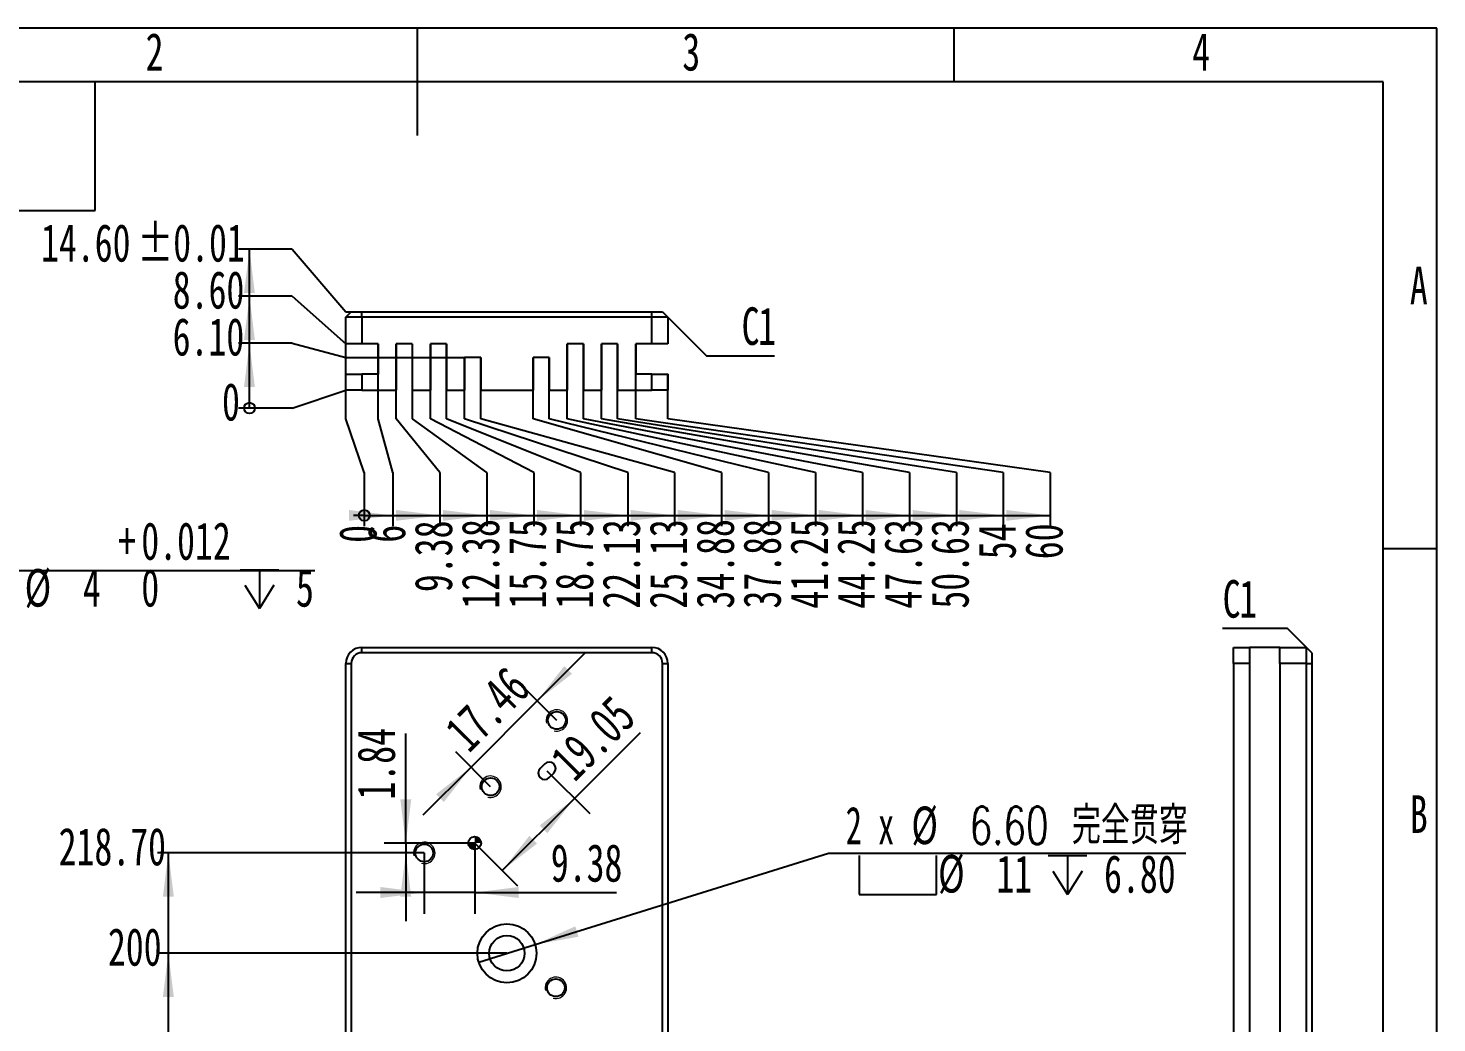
# Model space of a CAD drawing. Header units: millimetres. Extents: x 0 to 210, y 0 to 297.
# Drawn here: x 78.8 to 210, y 204.3 to 297 of the extents above; entities that cross this region are included whole.
import ezdxf

# ---------------------------------------------------------------- set-up
doc = ezdxf.new("R2010")
doc.units = ezdxf.units.MM
doc.layers.add('图框', color=7, linetype='Continuous')
doc.layers.add('图纸格式', color=7, linetype='Continuous')
doc.styles.add('SLDTEXTSTYLE0', font='TXT', dxfattribs={"width": 0.7, "bigfont": 'bigfont'})
doc.styles.add('SLDTEXTSTYLE5', font='TXT', dxfattribs={"width": 0.7})
doc.styles.add('SLDTEXTSTYLE8', font='TXT', dxfattribs={"width": 0.633333})
doc.dimstyles.new('SLDDIMSTYLE0', dxfattribs={"dimtxt": 3.5, "dimasz": 0.338667, "dimexe": 0, "dimexo": 0.0625, "dimgap": 0.875, "dimtad": 0, "dimtih": 1, "dimtoh": 1, "dimdec": 0, "dimlfac": 2, "dimrnd": 1e-09, "dimdsep": 46, "dimtxsty": 'SLDTEXTSTYLE5', "dimblk1": 'ORIGIN', "dimblk2": 'ORIGIN', "dimsah": 1, "dimcen": 0.09, "dimadec": 0, "dimazin": 2, "dimtfac": 1, "dimtdec": 0, "dimtofl": 0, "dimtmove": 0, "dimatfit": 3, "dimldrblk": 'ORIGIN', "dimfxl": 0, "dimfrac": 2, "dimtolj": 1, "dimtzin": 12, "dimarcsym": 0})
doc.dimstyles.new('SLDDIMSTYLE1', dxfattribs={"dimtxt": 3.5, "dimasz": 4.08, "dimexe": 0, "dimexo": 0.0625, "dimgap": 0.875, "dimtad": 0, "dimtih": 1, "dimtoh": 1, "dimlfac": 2, "dimrnd": 1e-09, "dimzin": 4, "dimdsep": 46, "dimtxsty": 'SLDTEXTSTYLE5', "dimsah": 1, "dimcen": 0.09, "dimadec": 0, "dimazin": 1, "dimtfac": 1, "dimtofl": 0, "dimtmove": 0, "dimatfit": 3, "dimfxl": 0, "dimfrac": 2, "dimtolj": 1, "dimtzin": 12, "dimarcsym": 0})
doc.dimstyles.new('SLDDIMSTYLE11', dxfattribs={"dimtxt": 3.5, "dimasz": 4.08, "dimexe": 0, "dimexo": 0.0625, "dimgap": 0.875, "dimtad": 0, "dimtih": 1, "dimtoh": 1, "dimlfac": 2, "dimrnd": 1e-09, "dimzin": 4, "dimdsep": 46, "dimtxsty": 'SLDTEXTSTYLE5', "dimblk1": 'NONE', "dimsah": 1, "dimcen": 0, "dimadec": 0, "dimazin": 1, "dimtfac": 1, "dimtmove": 0, "dimatfit": 3, "dimldrblk": 'NONE', "dimfxl": 0, "dimfrac": 2, "dimtolj": 1, "dimtzin": 12, "dimarcsym": 0})
doc.dimstyles.new('SLDDIMSTYLE12', dxfattribs={"dimtxt": 3.5, "dimasz": 4.08, "dimexe": 0, "dimexo": 0.0625, "dimgap": 0.875, "dimtad": 0, "dimtih": 1, "dimtoh": 1, "dimlfac": 2, "dimrnd": 1e-09, "dimzin": 4, "dimdsep": 46, "dimtxsty": 'SLDTEXTSTYLE5', "dimsah": 1, "dimcen": 0.09, "dimadec": 0, "dimazin": 1, "dimtol": 1, "dimtp": 0.01, "dimtm": 0.01, "dimtfac": 1, "dimtofl": 0, "dimtmove": 0, "dimatfit": 3, "dimfxl": 0, "dimfrac": 2, "dimtolj": 1, "dimarcsym": 0})
doc.dimstyles.new('SLDDIMSTYLE2', dxfattribs={"dimtxt": 3.5, "dimasz": 4.08, "dimexe": 0, "dimexo": 0.0625, "dimgap": 0.875, "dimtad": 0, "dimtih": 1, "dimtoh": 1, "dimlfac": 2, "dimrnd": 1e-09, "dimzin": 12, "dimdsep": 46, "dimtxsty": 'SLDTEXTSTYLE5', "dimsah": 1, "dimcen": 0.09, "dimadec": 0, "dimazin": 3, "dimtfac": 1, "dimtofl": 0, "dimtmove": 0, "dimatfit": 3, "dimfxl": 0, "dimfrac": 2, "dimtolj": 1, "dimtzin": 12, "dimarcsym": 0})
doc.dimstyles.new('SLDDIMSTYLE4', dxfattribs={"dimtxt": 3.5, "dimasz": 4.08, "dimexe": 0, "dimexo": 0.0625, "dimgap": 0.875, "dimtad": 2, "dimlfac": 2, "dimrnd": 1e-09, "dimzin": 12, "dimdsep": 46, "dimtxsty": 'SLDTEXTSTYLE5', "dimsah": 1, "dimcen": 0.09, "dimadec": 0, "dimazin": 3, "dimtfac": 1, "dimtofl": 0, "dimtmove": 0, "dimatfit": 3, "dimfxl": 0, "dimfrac": 2, "dimtolj": 1, "dimtzin": 12, "dimarcsym": 0})
doc.dimstyles.new('SLDDIMSTYLE5', dxfattribs={"dimtxt": 3.5, "dimasz": 4.08, "dimexe": 0, "dimexo": 0.0625, "dimgap": 0.875, "dimtad": 2, "dimlfac": 2, "dimrnd": 1e-09, "dimzin": 12, "dimdsep": 46, "dimtxsty": 'SLDTEXTSTYLE5', "dimsah": 1, "dimcen": 0.09, "dimadec": 0, "dimazin": 3, "dimtfac": 1, "dimtmove": 0, "dimatfit": 0, "dimfxl": 0, "dimfrac": 2, "dimtolj": 1, "dimtzin": 12, "dimarcsym": 0})
doc.dimstyles.new('SLDDIMSTYLE8', dxfattribs={"dimtxt": 3.5, "dimasz": 4.08, "dimexe": 0, "dimexo": 0.0625, "dimgap": 0.875, "dimtad": 0, "dimtih": 1, "dimtoh": 1, "dimdec": 6, "dimlfac": 2, "dimrnd": 1e-09, "dimzin": 12, "dimdsep": 46, "dimtxsty": 'SLDTEXTSTYLE5', "dimblk1": 'NONE', "dimsah": 1, "dimcen": 0, "dimadec": 0, "dimazin": 3, "dimtol": 1, "dimtp": 0.012, "dimtfac": 1, "dimtdec": 3, "dimtmove": 0, "dimatfit": 3, "dimldrblk": 'NONE', "dimfxl": 0, "dimfrac": 2, "dimtolj": 1, "dimtzin": 0, "dimarcsym": 0})

# ---------------------------------------------------------------- blocks, each defined once
blk = doc.blocks.new('_D_7')
at = {"layer": '图纸格式'}
for p, q in [((123.37, 210.81), (90.81, 210.81)), ((91.83, 195.24), (91.83, 210.81))]:
    blk.add_line(p, q, dxfattribs=at)
blk.add_solid([(91.83, 210.81), (91.32, 206.73), (92.34, 206.73)], dxfattribs=at)
at = {"layer": '图纸格式', "insert": (86.2, 213.15), "char_height": 3.5, "attachment_point": 1, "style": 'SLDTEXTSTYLE5'}
blk.add_mtext('200', dxfattribs=at)
blk = doc.blocks.new('_D_8')
at = {"layer": '图纸格式'}
for p, q in [((115.67, 220.16), (90.81, 220.16)), ((91.83, 210.81), (91.83, 220.16))]:
    blk.add_line(p, q, dxfattribs=at)
blk.add_solid([(91.83, 220.16), (91.32, 216.08), (92.34, 216.08)], dxfattribs=at)
at = {"layer": '图纸格式', "insert": (81.61, 222.5), "char_height": 3.5, "attachment_point": 1, "style": 'SLDTEXTSTYLE5'}
blk.add_mtext('218.70', dxfattribs=at)
blk = doc.blocks.new('_D_17')
at = {"layer": '图纸格式'}
for p, q in [((129.67, 225.24), (135.8, 231.37)), ((127.1, 227.81), (131.08, 223.83)), ((122.93, 218.51), (129.67, 225.24)), ((120.37, 221.08), (124.35, 217.09))]:
    blk.add_line(p, q, dxfattribs=at)
for points in [[(129.67, 225.24), (126.43, 222.72), (127.14, 222)], [(122.93, 218.51), (126.18, 221.03), (125.46, 221.75)]]:
    blk.add_solid(points, dxfattribs=at)
at = {"layer": '图纸格式', "insert": (127.19, 229.14), "char_height": 3.5, "attachment_point": 1, "rotation": 45, "style": 'SLDTEXTSTYLE5'}
blk.add_mtext('19.05', dxfattribs=at)
blk = doc.blocks.new('_D_18')
at = {"layer": '图纸格式'}
for p, q in [((126.2, 234.33), (130.69, 238.82)), ((128.02, 232.5), (124.78, 235.74)), ((126.2, 234.33), (120.03, 228.15)), ((121.85, 226.33), (118.61, 229.57)), ((120.03, 228.15), (115.54, 223.66))]:
    blk.add_line(p, q, dxfattribs=at)
for points in [[(126.2, 234.33), (129.44, 236.85), (128.72, 237.57)], [(120.03, 228.15), (116.78, 225.63), (117.5, 224.91)]]:
    blk.add_solid(points, dxfattribs=at)
at = {"layer": '图纸格式', "insert": (117.35, 231.85), "char_height": 3.5, "attachment_point": 1, "rotation": 45, "style": 'SLDTEXTSTYLE5'}
blk.add_mtext('17.46', dxfattribs=at)
blk = doc.blocks.new('_D_25')
at = {"layer": '图纸格式'}
for p, q in [((120.37, 221.08), (120.37, 214.47)), ((115.67, 220.16), (115.67, 214.47)), ((115.67, 216.47), (109.32, 216.47)), ((120.37, 216.47), (115.67, 216.47)), ((120.37, 216.47), (133.59, 216.47))]:
    blk.add_line(p, q, dxfattribs=at)
for points in [[(115.67, 216.47), (111.59, 216.98), (111.59, 215.96)], [(120.37, 216.47), (124.45, 215.96), (124.45, 216.98)]]:
    blk.add_solid(points, dxfattribs=at)
at = {"layer": '图纸格式', "insert": (127.46, 220.98), "char_height": 3.5, "attachment_point": 1, "style": 'SLDTEXTSTYLE5'}
blk.add_mtext('9.38', dxfattribs=at)
blk = doc.blocks.new('_D_26')
at = {"layer": '图纸格式'}
for p, q in [((113.95, 221.08), (113.95, 231.27)), ((120.37, 221.08), (111.95, 221.08)), ((113.95, 221.08), (113.95, 220.16)), ((115.67, 220.16), (111.95, 220.16)), ((113.95, 220.16), (113.95, 213.81))]:
    blk.add_line(p, q, dxfattribs=at)
for points in [[(113.95, 221.08), (114.46, 225.16), (113.44, 225.16)], [(113.95, 220.16), (113.44, 216.08), (114.46, 216.08)]]:
    blk.add_solid(points, dxfattribs=at)
at = {"layer": '图纸格式', "insert": (109.44, 225.13), "char_height": 3.5, "attachment_point": 1, "rotation": 90, "style": 'SLDTEXTSTYLE5'}
blk.add_mtext('1.84', dxfattribs=at)
blk = doc.blocks.new('SW_SYMBOL_HOLE_SPOT')
at = {"layer": '图纸格式', "color": 0}
for p, q in [((0, 875), (0, 75)), ((1600, 75), (1600, 875)), ((0, 75), (1600, 75))]:
    blk.add_line(p, q, dxfattribs=at)
blk = doc.blocks.new('SW_SYMBOL_HOLE_DEPTH')
at = {"layer": '图纸格式', "color": 0}
for p, q in [((0, 875), (800, 875)), ((400, 875), (400, 75)), ((100, 555), (400, 75)), ((700, 555), (400, 75))]:
    blk.add_line(p, q, dxfattribs=at)
blk = doc.blocks.new('_D_27')
at = {"layer": '图纸格式'}
for p, q in [((125.99, 211.62), (153.34, 220.14)), ((153.34, 220.14), (186.61, 220.14)), ((120.74, 209.99), (125.99, 211.62))]:
    blk.add_line(p, q, dxfattribs=at)
blk.add_solid([(125.99, 211.62), (130.04, 212.35), (129.74, 213.32)], dxfattribs=at)
at = {"layer": '图纸格式', "xscale": 0.004511737089201878, "yscale": 0.004511737089201878, "zscale": 0.004511737089201878}
for name, p in [('SW_SYMBOL_HOLE_SPOT', (156.18, 215.96)), ('SW_SYMBOL_HOLE_DEPTH', (173.79, 215.96))]:
    blk.add_blockref(name, p, dxfattribs=at)
at = {"layer": '图纸格式', "char_height": 3.5, "attachment_point": 1}
for s, insert, style in [('2 x', (154.93, 224.47), 'SLDTEXTSTYLE8'), ('%%c', (161.05, 224.48), 'SLDTEXTSTYLE5'), ('6.60 完全贯穿', (166.48, 224.47), 'SLDTEXTSTYLE0'), ('%%c', (163.54, 219.97), 'SLDTEXTSTYLE5'), ('11', (168.97, 219.95), 'SLDTEXTSTYLE5'), ('6.80', (179, 219.95), 'SLDTEXTSTYLE5')]:
    blk.add_mtext(s, dxfattribs=dict(at, insert=insert, style=style))
blk = doc.blocks.new('_None')
blk = doc.blocks.new('SW_DOWELSYMBOL_3')
at = {"linetype": 'Continuous', "lineweight": 18}
h = blk.add_hatch(color=0, dxfattribs=at)
edge = h.paths.add_edge_path(flags=0)
edge.add_arc((0, 0), 0.6, 180, 270)
edge.add_line((0, -0.6), (0, 0))
edge.add_line((0, 0), (-0.6, 0))
h = blk.add_hatch(color=0, dxfattribs=at)
edge = h.paths.add_edge_path(flags=0)
edge.add_arc((0, 0), 0.6, 0, 90)
edge.add_line((0, 0.6), (0, 0))
edge.add_line((0, 0), (0.6, 0))
at = {"layer": '图纸格式', "color": 0}
blk.add_circle((0, 0), 0.6, dxfattribs=at)
blk = doc.blocks.new('SW_CHAMFER_DIMENSION_0')
at = {"layer": '图纸格式', "color": 0}
for p, q in [((6.05, 0), (0, 0)), ((7.81, -1.76), (6.05, 0))]:
    blk.add_line(p, q, dxfattribs=at)
at = {"layer": '图纸格式', "color": 0, "char_height": 3.5, "attachment_point": 1, "style": 'SLDTEXTSTYLE5'}
for s, insert in [('C', (0, 4.51)), ('1', (1.54, 4.51))]:
    blk.add_mtext(s, dxfattribs=dict(at, insert=insert))
blk = doc.blocks.new('_Origin')
at = {"color": 0, "linetype": 'ByBlock', "lineweight": -2}
blk.add_line((0, 0), (-1, 0), dxfattribs=at)
blk.add_circle((0, 0), 0.5, dxfattribs=at)
blk = doc.blocks.new('_D_28')
at = {"layer": '图纸格式'}
for q in [(108.37, 263.28), (98.37, 261.6)]:
    blk.add_line((103.37, 261.6), q, dxfattribs=at)
at = {"layer": '图纸格式', "xscale": 1.016, "yscale": 1.016}
blk.add_blockref('_Origin', (99.39, 261.6), dxfattribs=at)
at = {"layer": '图纸格式', "insert": (96.83, 263.94), "char_height": 3.5, "attachment_point": 1, "style": 'SLDTEXTSTYLE5'}
blk.add_mtext('0', dxfattribs=at)
blk = doc.blocks.new('_D_29')
at = {"layer": '图纸格式'}
for p, q in [((103.37, 267.65), (98.37, 267.65)), ((99.39, 261.6), (99.39, 267.65)), ((103.37, 267.65), (108.37, 266.33)), ((108.37, 266.33), (119.43, 266.33))]:
    blk.add_line(p, q, dxfattribs=at)
blk.add_solid([(99.39, 267.65), (98.88, 263.57), (99.89, 263.57)], dxfattribs=at)
at = {"layer": '图纸格式', "insert": (92.23, 270), "char_height": 3.5, "attachment_point": 1, "style": 'SLDTEXTSTYLE5'}
blk.add_mtext('6.10', dxfattribs=at)
blk = doc.blocks.new('_D_30')
at = {"layer": '图纸格式'}
for p, q in [((103.37, 272.03), (98.37, 272.03)), ((99.39, 267.65), (99.39, 272.03)), ((103.37, 272.03), (108.37, 267.58))]:
    blk.add_line(p, q, dxfattribs=at)
blk.add_solid([(99.39, 272.03), (98.88, 267.95), (99.89, 267.95)], dxfattribs=at)
at = {"layer": '图纸格式', "insert": (92.24, 274.37), "char_height": 3.5, "attachment_point": 1, "style": 'SLDTEXTSTYLE5'}
blk.add_mtext('8.60', dxfattribs=at)
blk = doc.blocks.new('_D_31')
at = {"layer": '图纸格式'}
for p, q in [((103.37, 276.4), (98.37, 276.4)), ((99.39, 272.03), (99.39, 276.4)), ((103.37, 276.4), (108.37, 270.58)), ((108.37, 270.58), (108.87, 270.58))]:
    blk.add_line(p, q, dxfattribs=at)
blk.add_solid([(99.39, 276.4), (98.88, 272.32), (99.89, 272.32)], dxfattribs=at)
at = {"layer": '图纸格式', "char_height": 3.5, "attachment_point": 1, "style": 'SLDTEXTSTYLE5'}
for s, insert in [('14.60', (79.97, 278.75)), ('±0.01', (88.95, 278.75))]:
    blk.add_mtext(s, dxfattribs=dict(at, insert=insert))
blk = doc.blocks.new('_D_32')
at = {"layer": '图纸格式'}
for p, q in [((108.37, 260.59), (108.37, 267.58)), ((110.08, 255.59), (108.37, 260.59)), ((110.08, 255.59), (110.08, 250.59))]:
    blk.add_line(p, q, dxfattribs=at)
at = {"layer": '图纸格式', "xscale": 1.016, "yscale": 1.016}
blk.add_blockref('_Origin', (110.08, 251.6), dxfattribs=at)
at = {"layer": '图纸格式', "insert": (107.73, 249.05), "char_height": 3.5, "attachment_point": 1, "rotation": 90, "style": 'SLDTEXTSTYLE5'}
blk.add_mtext('0', dxfattribs=at)
blk = doc.blocks.new('_D_33')
at = {"layer": '图纸格式'}
for p, q in [((111.37, 260.59), (111.37, 267.58)), ((112.74, 255.59), (111.37, 260.59)), ((112.74, 255.59), (112.74, 250.59)), ((110.08, 251.6), (112.74, 251.6))]:
    blk.add_line(p, q, dxfattribs=at)
blk.add_solid([(112.74, 251.6), (108.66, 252.11), (108.66, 251.1)], dxfattribs=at)
at = {"layer": '图纸格式', "insert": (110.4, 249.06), "char_height": 3.5, "attachment_point": 1, "rotation": 90, "style": 'SLDTEXTSTYLE5'}
blk.add_mtext('6', dxfattribs=at)
blk = doc.blocks.new('_D_34')
at = {"layer": '图纸格式'}
for p, q in [((113.06, 260.59), (113.06, 267.58)), ((117.12, 255.59), (113.06, 260.59)), ((117.12, 255.59), (117.12, 250.59)), ((112.74, 251.6), (117.12, 251.6))]:
    blk.add_line(p, q, dxfattribs=at)
blk.add_solid([(117.12, 251.6), (113.04, 252.11), (113.04, 251.1)], dxfattribs=at)
at = {"layer": '图纸格式', "insert": (114.77, 244.46), "char_height": 3.5, "attachment_point": 1, "rotation": 90, "style": 'SLDTEXTSTYLE5'}
blk.add_mtext('9.38', dxfattribs=at)
blk = doc.blocks.new('_D_35')
at = {"layer": '图纸格式'}
for p, q in [((114.56, 260.59), (114.56, 267.58)), ((121.49, 255.59), (114.56, 260.59)), ((121.49, 255.59), (121.49, 250.59)), ((117.12, 251.6), (121.49, 251.6))]:
    blk.add_line(p, q, dxfattribs=at)
blk.add_solid([(121.49, 251.6), (117.41, 252.11), (117.41, 251.1)], dxfattribs=at)
at = {"layer": '图纸格式', "insert": (119.15, 242.92), "char_height": 3.5, "attachment_point": 1, "rotation": 90, "style": 'SLDTEXTSTYLE5'}
blk.add_mtext('12.38', dxfattribs=at)
blk = doc.blocks.new('_D_36')
at = {"layer": '图纸格式'}
for p, q in [((116.24, 260.59), (116.24, 267.58)), ((125.87, 255.59), (116.24, 260.59)), ((125.87, 255.59), (125.87, 250.59)), ((121.49, 251.6), (125.87, 251.6))]:
    blk.add_line(p, q, dxfattribs=at)
blk.add_solid([(125.87, 251.6), (121.79, 252.11), (121.79, 251.1)], dxfattribs=at)
at = {"layer": '图纸格式', "insert": (123.52, 242.92), "char_height": 3.5, "attachment_point": 1, "rotation": 90, "style": 'SLDTEXTSTYLE5'}
blk.add_mtext('15.75', dxfattribs=at)
blk = doc.blocks.new('_D_37')
at = {"layer": '图纸格式'}
for p, q in [((117.74, 260.59), (117.74, 267.58)), ((130.24, 255.59), (117.74, 260.59)), ((130.24, 255.59), (130.24, 250.59)), ((125.87, 251.6), (130.24, 251.6))]:
    blk.add_line(p, q, dxfattribs=at)
blk.add_solid([(130.24, 251.6), (126.16, 252.11), (126.16, 251.1)], dxfattribs=at)
at = {"layer": '图纸格式', "insert": (127.9, 242.92), "char_height": 3.5, "attachment_point": 1, "rotation": 90, "style": 'SLDTEXTSTYLE5'}
blk.add_mtext('18.75', dxfattribs=at)
blk = doc.blocks.new('_D_38')
at = {"layer": '图纸格式'}
for p, q in [((119.43, 260.59), (119.43, 266.33)), ((134.62, 255.59), (119.43, 260.59)), ((134.62, 255.59), (134.62, 250.59)), ((130.24, 251.6), (134.62, 251.6))]:
    blk.add_line(p, q, dxfattribs=at)
blk.add_solid([(134.62, 251.6), (130.54, 252.11), (130.54, 251.1)], dxfattribs=at)
at = {"layer": '图纸格式', "insert": (132.27, 242.91), "char_height": 3.5, "attachment_point": 1, "rotation": 90, "style": 'SLDTEXTSTYLE5'}
blk.add_mtext('22.13', dxfattribs=at)
blk = doc.blocks.new('_D_39')
at = {"layer": '图纸格式'}
for p, q in [((120.93, 260.59), (120.93, 266.33)), ((138.99, 255.59), (120.93, 260.59)), ((138.99, 255.59), (138.99, 250.59)), ((134.62, 251.6), (138.99, 251.6))]:
    blk.add_line(p, q, dxfattribs=at)
blk.add_solid([(138.99, 251.6), (134.91, 252.11), (134.91, 251.1)], dxfattribs=at)
at = {"layer": '图纸格式', "insert": (136.65, 242.91), "char_height": 3.5, "attachment_point": 1, "rotation": 90, "style": 'SLDTEXTSTYLE5'}
blk.add_mtext('25.13', dxfattribs=at)
blk = doc.blocks.new('_D_40')
at = {"layer": '图纸格式'}
for p, q in [((125.81, 260.59), (125.81, 266.33)), ((143.37, 255.59), (125.81, 260.59)), ((143.37, 255.59), (143.37, 250.59)), ((138.99, 251.6), (143.37, 251.6))]:
    blk.add_line(p, q, dxfattribs=at)
blk.add_solid([(143.37, 251.6), (139.29, 252.11), (139.29, 251.1)], dxfattribs=at)
at = {"layer": '图纸格式', "insert": (141.02, 242.92), "char_height": 3.5, "attachment_point": 1, "rotation": 90, "style": 'SLDTEXTSTYLE5'}
blk.add_mtext('34.88', dxfattribs=at)
blk = doc.blocks.new('_D_41')
at = {"layer": '图纸格式'}
for p, q in [((127.31, 260.59), (127.31, 266.33)), ((147.74, 255.59), (127.31, 260.59)), ((147.74, 255.59), (147.74, 250.59)), ((143.37, 251.6), (147.74, 251.6))]:
    blk.add_line(p, q, dxfattribs=at)
blk.add_solid([(147.74, 251.6), (143.66, 252.11), (143.66, 251.1)], dxfattribs=at)
at = {"layer": '图纸格式', "insert": (145.39, 242.93), "char_height": 3.5, "attachment_point": 1, "rotation": 90, "style": 'SLDTEXTSTYLE5'}
blk.add_mtext('37.88', dxfattribs=at)
blk = doc.blocks.new('_D_42')
at = {"layer": '图纸格式'}
for p, q in [((128.99, 260.59), (128.99, 267.58)), ((152.11, 255.59), (128.99, 260.59)), ((152.11, 255.59), (152.11, 250.59)), ((147.74, 251.6), (152.11, 251.6))]:
    blk.add_line(p, q, dxfattribs=at)
blk.add_solid([(152.11, 251.6), (148.03, 252.11), (148.03, 251.1)], dxfattribs=at)
at = {"layer": '图纸格式', "insert": (149.77, 242.91), "char_height": 3.5, "attachment_point": 1, "rotation": 90, "style": 'SLDTEXTSTYLE5'}
blk.add_mtext('41.25', dxfattribs=at)
blk = doc.blocks.new('_D_43')
at = {"layer": '图纸格式'}
for p, q in [((130.49, 260.59), (130.49, 267.58)), ((156.49, 255.59), (130.49, 260.59)), ((156.49, 255.59), (156.49, 250.59)), ((152.11, 251.6), (156.49, 251.6))]:
    blk.add_line(p, q, dxfattribs=at)
blk.add_solid([(156.49, 251.6), (152.41, 252.11), (152.41, 251.1)], dxfattribs=at)
at = {"layer": '图纸格式', "insert": (154.14, 242.91), "char_height": 3.5, "attachment_point": 1, "rotation": 90, "style": 'SLDTEXTSTYLE5'}
blk.add_mtext('44.25', dxfattribs=at)
blk = doc.blocks.new('_D_44')
at = {"layer": '图纸格式'}
for p, q in [((132.18, 260.59), (132.18, 267.58)), ((160.86, 255.59), (132.18, 260.59)), ((160.86, 255.59), (160.86, 250.59)), ((156.49, 251.6), (160.86, 251.6))]:
    blk.add_line(p, q, dxfattribs=at)
blk.add_solid([(160.86, 251.6), (156.78, 252.11), (156.78, 251.1)], dxfattribs=at)
at = {"layer": '图纸格式', "insert": (158.52, 242.92), "char_height": 3.5, "attachment_point": 1, "rotation": 90, "style": 'SLDTEXTSTYLE5'}
blk.add_mtext('47.63', dxfattribs=at)
blk = doc.blocks.new('_D_45')
at = {"layer": '图纸格式'}
for p, q in [((133.68, 260.59), (133.68, 267.58)), ((165.24, 255.59), (133.68, 260.59)), ((165.24, 255.59), (165.24, 250.59)), ((160.86, 251.6), (165.24, 251.6))]:
    blk.add_line(p, q, dxfattribs=at)
blk.add_solid([(165.24, 251.6), (161.16, 252.11), (161.16, 251.1)], dxfattribs=at)
at = {"layer": '图纸格式', "insert": (162.89, 242.92), "char_height": 3.5, "attachment_point": 1, "rotation": 90, "style": 'SLDTEXTSTYLE5'}
blk.add_mtext('50.63', dxfattribs=at)
blk = doc.blocks.new('_D_46')
at = {"layer": '图纸格式'}
for p, q in [((135.37, 260.59), (135.37, 267.58)), ((169.61, 255.59), (135.37, 260.59)), ((169.61, 255.59), (169.61, 250.59)), ((165.24, 251.6), (169.61, 251.6))]:
    blk.add_line(p, q, dxfattribs=at)
blk.add_solid([(169.61, 251.6), (165.53, 252.11), (165.53, 251.1)], dxfattribs=at)
at = {"layer": '图纸格式', "insert": (167.27, 247.52), "char_height": 3.5, "attachment_point": 1, "rotation": 90, "style": 'SLDTEXTSTYLE5'}
blk.add_mtext('54', dxfattribs=at)
blk = doc.blocks.new('_D_47')
at = {"layer": '图纸格式'}
for p, q in [((138.37, 260.59), (138.37, 264.78)), ((173.99, 255.59), (138.37, 260.59)), ((173.99, 255.59), (173.99, 250.59)), ((169.61, 251.6), (173.99, 251.6))]:
    blk.add_line(p, q, dxfattribs=at)
blk.add_solid([(173.99, 251.6), (169.91, 252.11), (169.91, 251.1)], dxfattribs=at)
at = {"layer": '图纸格式', "insert": (171.64, 247.52), "char_height": 3.5, "attachment_point": 1, "rotation": 90, "style": 'SLDTEXTSTYLE5'}
blk.add_mtext('60', dxfattribs=at)
blk = doc.blocks.new('SW_CHAMFER_DIMENSION_2')
at = {"layer": '图纸格式', "color": 0}
for p, q in [((-6.87, 3.6), (-3.27, 0)), ((-3.27, 0), (3.07, 0))]:
    blk.add_line(p, q, dxfattribs=at)
at = {"layer": '图纸格式', "color": 0, "char_height": 3.5, "attachment_point": 1, "style": 'SLDTEXTSTYLE5'}
for s, insert in [('C', (0, 4.51)), ('1', (1.54, 4.51))]:
    blk.add_mtext(s, dxfattribs=dict(at, insert=insert))
blk = doc.blocks.new('_D_55')
at = {"layer": '图纸格式'}
for p, q in [((53.86, 206.67), (76.85, 246.48)), ((76.85, 246.48), (105.48, 246.48)), ((52.86, 204.94), (53.86, 206.67))]:
    blk.add_line(p, q, dxfattribs=at)
blk.add_solid([(53.86, 206.67), (56.34, 209.95), (55.46, 210.46)], dxfattribs=at)
at = {"layer": '图纸格式', "xscale": 0.004511737089201878, "yscale": 0.004511737089201878, "zscale": 0.004511737089201878}
blk.add_blockref('SW_SYMBOL_HOLE_DEPTH', (98.51, 242.6), dxfattribs=at)
at = {"layer": '图纸格式', "char_height": 3.5, "attachment_point": 1, "style": 'SLDTEXTSTYLE5'}
for s, insert in [('0.012', (89.31, 250.97)), ('+', (87.15, 250.97)), ('%%c', (78.44, 246.61)), ('4', (83.87, 246.6)), ('0', (89.31, 246.61)), ('5', (103.72, 246.6))]:
    blk.add_mtext(s, dxfattribs=dict(at, insert=insert))

msp = doc.modelspace()

# ---------------------------------------------------------------- linework, layer by layer
at = {"color": 7, "linetype": 'Continuous', "lineweight": 25}
for p, q in [((108.36932178, 270.07662524), (108.86932178, 270.57662524)), ((108.86932178, 270.57662524), (109.86932178, 270.57662524)), ((109.86932178, 270.07662524), (109.86932178, 270.57662524)), ((109.86932178, 270.57662524), (136.86932178, 270.57662524)), ((136.86932178, 270.57662524), (137.86932178, 270.57662524)), ((136.86932178, 270.07662524), (136.86932178, 270.57662524)), ((137.86932178, 270.57662524), (138.36932178, 270.07662524)), ((109.86932178, 270.07662524), (108.36932178, 270.07662524)), ((108.36932178, 267.57662524), (108.36932178, 270.07662524)), ((109.86932178, 270.07662524), (109.86932178, 267.57662524)), ((136.86932178, 270.07662524), (109.86932178, 270.07662524)), ((136.86932178, 267.57662524), (136.86932178, 270.07662524)), ((138.36932178, 270.07662524), (136.86932178, 270.07662524)), ((138.36932178, 270.07662524), (138.36932178, 267.57662524)), ((109.86932178, 267.57662524), (108.36932178, 267.57662524)), ((111.36932178, 267.57662524), (109.86932178, 267.57662524)), ((111.36932178, 267.57662524), (111.36932178, 264.77662524)), ((114.55682178, 267.57662524), (113.05682178, 267.57662524)), ((113.05682178, 267.57662524), (113.05682178, 263.27662524)), ((114.55682178, 267.57662524), (114.55682178, 263.27662524)), ((117.74432178, 267.57662524), (116.24432178, 267.57662524)), ((116.24432178, 267.57662524), (116.24432178, 263.27662524)), ((117.74432178, 267.57662524), (117.74432178, 263.27662524)), ((130.49432178, 267.57662524), (128.99432178, 267.57662524)), ((128.99432178, 267.57662524), (128.99432178, 263.27662524)), ((130.49432178, 267.57662524), (130.49432178, 263.27662524)), ((133.68182178, 267.57662524), (132.18182178, 267.57662524)), ((132.18182178, 267.57662524), (132.18182178, 263.27662524)), ((133.68182178, 267.57662524), (133.68182178, 263.27662524)), ((136.86932178, 267.57662524), (135.36932178, 267.57662524)), ((135.36932178, 267.57662524), (135.36932178, 264.77662524)), ((138.36932178, 267.57662524), (136.86932178, 267.57662524)), ((120.93182178, 266.32662524), (119.43182178, 266.32662524)), ((119.43182178, 266.32662524), (119.43182178, 263.27662524)), ((120.93182178, 266.32662524), (120.93182178, 263.27662524)), ((127.30682178, 266.32662524), (125.80682178, 266.32662524)), ((125.80682178, 266.32662524), (125.80682178, 263.27662524)), ((127.30682178, 266.32662524), (127.30682178, 263.27662524)), ((108.36932178, 263.27662524), (108.36932178, 264.77662524)), ((108.36932178, 264.77662524), (109.86932178, 264.77662524)), ((109.86932178, 264.77662524), (109.86932178, 263.27662524)), ((111.36932178, 264.77662524), (109.86932178, 264.77662524)), ((136.86932178, 264.77662524), (135.36932178, 264.77662524)), ((136.86932178, 263.27662524), (136.86932178, 264.77662524)), ((136.86932178, 264.77662524), (138.36932178, 264.77662524)), ((138.36932178, 264.77662524), (138.36932178, 263.27662524)), ((109.86932178, 263.27662524), (108.36932178, 263.27662524)), ((109.86932178, 263.27662524), (113.05682178, 263.27662524)), ((114.55682178, 263.27662524), (116.24432178, 263.27662524)), ((117.74432178, 263.27662524), (119.43182178, 263.27662524)), ((120.93182178, 263.27662524), (125.80682178, 263.27662524)), ((127.30682178, 263.27662524), (128.99432178, 263.27662524)), ((130.49432178, 263.27662524), (132.18182178, 263.27662524)), ((133.68182178, 263.27662524), (136.86932178, 263.27662524)), ((138.36932178, 263.27662524), (136.86932178, 263.27662524)), ((109.86932178, 238.80612204), (109.86932178, 239.30612204)), ((109.86932178, 239.30612204), (136.86932178, 239.30612204)), ((136.86932178, 238.80612204), (136.86932178, 239.30612204)), ((191.05922603, 239.30612204), (192.55922603, 239.30612204)), ((191.05922603, 237.80612204), (191.05922603, 239.30612204)), ((192.55922603, 239.30612204), (192.55922603, 237.80612204)), ((195.35922603, 239.30612204), (192.55922603, 239.30612204)), ((195.35922603, 239.30612204), (197.85922603, 239.30612204)), ((195.35922603, 237.80612204), (195.35922603, 239.30612204)), ((197.85922603, 237.80612204), (197.85922603, 239.30612204)), ((198.35922603, 238.80612204), (197.85922603, 239.30612204)), ((108.36932178, 112.30612204), (108.36932178, 237.80612204)), ((108.36932178, 237.80612204), (108.86932178, 237.80612204)), ((108.86932178, 237.80612204), (108.86932178, 112.30612204)), ((136.86932178, 238.80612204), (109.86932178, 238.80612204)), ((137.86932178, 112.30612204), (137.86932178, 237.80612204)), ((137.86932178, 237.80612204), (138.36932178, 237.80612204)), ((138.36932178, 237.80612204), (138.36932178, 112.30612204)), ((192.55922603, 237.80612204), (191.05922603, 237.80612204)), ((191.05922603, 237.80612204), (191.05922603, 112.30612204)), ((192.55922603, 237.80612204), (192.55922603, 112.30612204)), ((197.85922603, 237.80612204), (195.35922603, 237.80612204)), ((195.35922603, 237.80612204), (195.35922603, 112.30612204)), ((197.85922603, 237.80612204), (198.35922603, 237.80612204)), ((197.85922603, 112.30612204), (197.85922603, 237.80612204)), ((198.35922603, 238.80612204), (198.35922603, 237.80612204)), ((198.35922603, 237.80612204), (198.35922603, 112.30612204)), ((126.8888336, 228.44711792), (126.46456953, 228.02285385)), ((127.31309767, 227.17432572), (127.73736174, 227.59858978))]:
    msp.add_line(p, q, dxfattribs=at)
for centre, radius in [((128.02144189, 232.50290564), 0.825), ((121.84751581, 226.32897956), 0.825), ((115.67358972, 220.15505347), 0.825), ((120.36577355, 221.07552973), 0.6), ((123.36932178, 210.80612204), 2.75), ((123.36932178, 210.80612204), 1.65), ((127.93163933, 207.5927082), 0.825)]:
    msp.add_circle(centre, radius, dxfattribs=at)
for centre, radius, start, end in [((109.86932178, 237.80612204), 1.5, 90, 180), ((136.86932178, 237.80612204), 1.5, 0, 90), ((109.86932178, 237.80612204), 1, 90, 180), ((136.86932178, 237.80612204), 1, 0, 90), ((127.31309767, 228.02285385), 0.6, 315.0000000001, 135), ((126.8888336, 227.59858978), 0.6, 135.0000000001, 314.9999999999)]:
    msp.add_arc(centre, radius, start, end, dxfattribs=at)
at = {"color": 7, "linetype": 'Continuous', "lineweight": 18}
for centre in [(128.02144189, 232.50290564), (121.84751581, 226.32897956), (115.67358972, 220.15505347), (127.93163933, 207.5927082)]:
    msp.add_arc(centre, 1, 255, 195, dxfattribs=at)
at = {"layer": '图框'}
for p, q in [((210, 297), (0, 297)), ((165, 297), (165, 292)), ((210, 0), (210, 297)), ((210, 248.5), (205, 248.5))]:
    msp.add_line(p, q, dxfattribs=at)
at = {"layer": '图框', "lineweight": 25}
for p, q in [((115, 297), (115, 287)), ((205, 292), (25, 292)), ((85, 280), (85, 292)), ((205, 4.97293926), (205, 292)), ((25, 280), (85, 280))]:
    msp.add_line(p, q, dxfattribs=at)

# ---------------------------------------------------------------- block references
at = {"layer": '图纸格式'}
for name, p in [('SW_CHAMFER_DIMENSION_2', (145.23560148, 266.48017476)), ('SW_CHAMFER_DIMENSION_0', (190.04857183, 241.06660753)), ('SW_DOWELSYMBOL_3', (120.36577355, 221.07552973))]:
    msp.add_blockref(name, p, dxfattribs=at)

# ---------------------------------------------------------------- texts
at = {"color": 7, "linetype": 'Continuous', "lineweight": 0, "char_height": 3.5, "attachment_point": 2, "style": 'SLDTEXTSTYLE5'}
for s, insert in [('2', (90.54444444, 296.54775852)), ('3', (140.54444444, 296.54775852)), ('4', (188.04444444, 296.54775852))]:
    msp.add_mtext(s, dxfattribs=dict(at, insert=insert))
at = {"layer": '图框', "char_height": 3.5, "attachment_point": 2, "style": 'SLDTEXTSTYLE5'}
for s, insert in [('A', (208.32031252, 274.77069777)), ('B', (208.32031252, 225.52069777))]:
    msp.add_mtext(s, dxfattribs=dict(at, insert=insert))

# ---------------------------------------------------------------- dimensions: what is measured, and where the dimension line sits
at = {"layer": '图纸格式'}
for feature_location, offset, dtype, origin, dimstyle, picture, middle in [((108.86932178, 270.57662524), (-10.5, 5.82368813), 0, (108.36932178, 263.27662524), 'SLDDIMSTYLE12', '_D_31', (89.16723914, 276.40031338)), ((108.36932178, 267.57662524), (-10, 4.44912542), 0, (108.36932178, 263.27662524), 'SLDDIMSTYLE1', '_D_30', (95.30439135, 272.02575066)), ((119.43182178, 266.32662524), (-21.0625, 1.32456271), 0, (108.36932178, 263.27662524), 'SLDDIMSTYLE1', '_D_29', (95.30196059, 267.65118795)), ((108.3693217844, 267.5766252411), (1.7069702147, -16.9893859975), 1, (108.3693217844, 267.5766252411), 'SLDDIMSTYLE0', '_D_32', (110.0762919991, 249.8191836863)), ((111.36932178, 267.57662524), (1.37456271, -16.989386), 1, (108.36932178, 267.57662524), 'SLDDIMSTYLE2', '_D_33', (112.7438845, 249.82161426)), ((113.0568217844, 267.5766252411), (4.0616254229, -16.9893859975), 1, (108.3693217844, 267.5766252411), 'SLDDIMSTYLE2', '_D_34', (117.1184472073, 247.5223088046)), ((114.5568217844, 267.5766252411), (6.9361881344, -16.9893859975), 1, (108.3693217844, 267.5766252411), 'SLDDIMSTYLE2', '_D_35', (121.4930099187, 246.7518228446)), ((116.24432178, 267.57662524), (9.62325085, -16.989386), 1, (108.36932178, 267.57662524), 'SLDDIMSTYLE2', '_D_36', (125.86757263, 246.75182284)), ((117.74432178, 267.57662524), (12.49781356, -16.989386), 1, (108.36932178, 267.57662524), 'SLDDIMSTYLE2', '_D_37', (130.24213534, 246.75425313)), ((119.4318217844, 266.3266252411), (15.1848762687, -15.7393859975), 1, (108.3693217844, 267.5766252411), 'SLDDIMSTYLE2', '_D_38', (134.6166980531, 246.7493920927)), ((120.9318217844, 266.3266252411), (18.0594389802, -15.7393859975), 1, (108.3693217844, 267.5766252411), 'SLDDIMSTYLE2', '_D_39', (138.9912607646, 246.7493920927)), ((125.8068217844, 266.3266252411), (17.5590016916, -15.7393859975), 1, (108.3693217844, 267.5766252411), 'SLDDIMSTYLE2', '_D_40', (143.365823476, 246.7542533637)), ((127.3068217844, 266.3266252411), (20.4335644031, -15.7393859975), 1, (108.3693217844, 267.5766252411), 'SLDDIMSTYLE2', '_D_41', (147.7403861875, 246.7566838828)), ((128.99432178, 267.57662524), (23.12062711, -16.989386), 1, (108.36932178, 267.57662524), 'SLDDIMSTYLE2', '_D_42', (152.1149489, 246.74939209)), ((130.49432178, 267.57662524), (25.99518983, -16.989386), 1, (108.36932178, 267.57662524), 'SLDDIMSTYLE2', '_D_43', (156.48951161, 246.74939209)), ((132.1818217844, 267.5766252411), (28.6822525375, -16.9893859975), 1, (108.3693217844, 267.5766252411), 'SLDDIMSTYLE2', '_D_44', (160.8640743218, 246.7542531309)), ((133.6818217844, 267.5766252411), (31.5568152489, -16.9893859975), 1, (108.3693217844, 267.5766252411), 'SLDDIMSTYLE2', '_D_45', (165.2386370333, 246.7518228446)), ((135.36932178, 267.57662524), (34.24387796, -16.989386), 1, (108.36932178, 267.57662524), 'SLDDIMSTYLE2', '_D_46', (169.61319974, 249.05112813)), ((138.36932178, 264.77662524), (35.61844067, -14.189386), 1, (108.36932178, 267.57662524), 'SLDDIMSTYLE2', '_D_47', (173.98776246, 249.05355865)), ((108.3693217844, 263.2766252411), (-10, -1.6793600601), 0, (108.3693217844, 263.2766252411), 'SLDDIMSTYLE0', '_D_28', (97.6012662271, 261.597265181)), ((115.67358972, 220.15505347), (-24.8624649, 0), 0, (109.86932178, 110.80612204), 'SLDDIMSTYLE1', '_D_8', (86.2100835, 220.15505347)), ((123.36932178, 210.80612204), (-32.55819696, 0), 0, (109.86932178, 110.80612204), 'SLDDIMSTYLE2', '_D_7', (88.50695827, 210.80612204))]:
    dim = msp.add_ordinate_dim(feature_location=feature_location, offset=offset, dtype=dtype, origin=origin, dimstyle=dimstyle, dxfattribs=at)
    dim.commit()
    dim.dimension.update_dxf_attribs({"geometry": picture, "text_midpoint": middle})
for p1, p2, text, dimstyle, picture, middle in [((52.86066872, 204.94017303), (53.86093331, 206.67207105), '<> {\\fGDT;x} 5\\P', 'SLDDIMSTYLE8', '_D_55', (91.9597972, 246.44682783)), ((120.74374237, 209.98830009), (125.9949012, 211.623944), '2 x <> 完全贯穿\\P{\\fGDT;v}%%c 11 {\\fGDT;x} 6.80\\P', 'SLDDIMSTYLE11', '_D_27', (170.76608106, 219.95486698))]:
    dim = msp.add_diameter_dim_2p(p1=p1, p2=p2, text=text, dimstyle=dimstyle, dxfattribs=at)
    dim.commit()
    dim.dimension.update_dxf_attribs({"geometry": picture, "text_midpoint": middle, "dimtype": 163})
for base, p1, p2, angle, dimstyle, picture, middle in [((120.02522499, 228.15127037), (128.02144189, 232.50290564), (121.84751581, 226.32897956), 45, 'SLDDIMSTYLE5', '_D_18', (123.24761198, 231.37365737)), ((129.67001096, 225.2416765), (120.36577355, 221.07552973), (127.10096564, 227.81072182), 45, 'SLDDIMSTYLE4', '_D_17', (133.08877215, 228.66043768)), ((113.94729653, 220.15505347), (120.36577355, 221.07552973), (115.67358972, 220.15505347), 90, 'SLDDIMSTYLE5', '_D_26', (113.94729653, 228.19928426))]:
    dim = msp.add_linear_dim(base=base, p1=p1, p2=p2, angle=angle, dimstyle=dimstyle, dxfattribs=at)
    dim.commit()
    dim.dimension.update_dxf_attribs({"geometry": picture, "text_midpoint": middle, "dimtype": 160})
dim = msp.add_linear_dim(base=(115.67358972, 216.46783798), p1=(120.36577355, 221.07552973), p2=(115.67358972, 220.15505347), dimstyle='SLDDIMSTYLE5', dxfattribs=at)
dim.commit()
dim.dimension.update_dxf_attribs({"geometry": '_D_25', "text_midpoint": (130.52653197, 216.46783798), "dimtype": 160})

doc.saveas('drawing.dxf')
